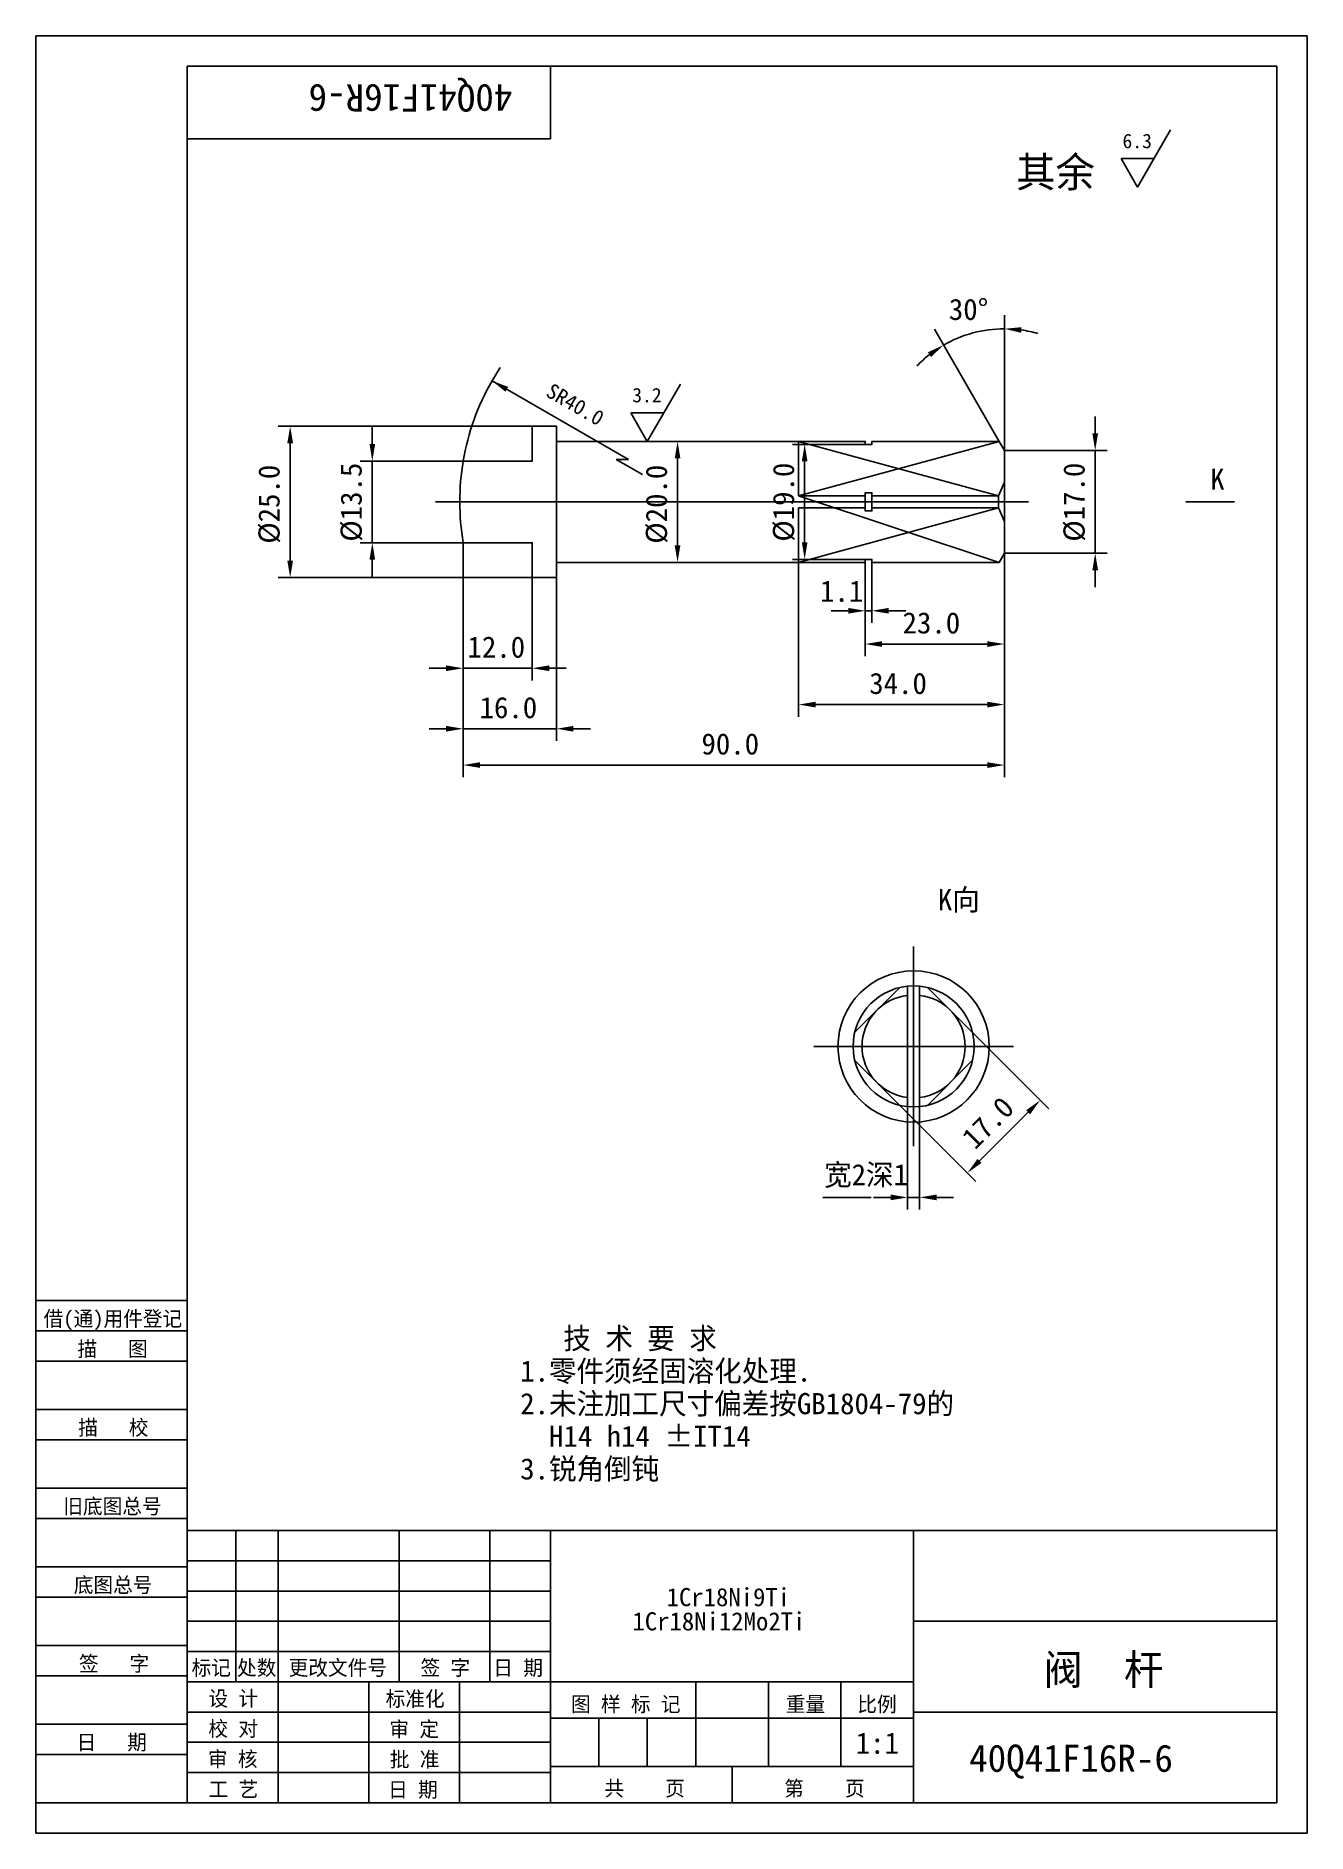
# Model space of a CAD drawing. Header units: metres. Extents: x 0 to 210, y 0 to 297.
import ezdxf

# ---------------------------------------------------------------- set-up
doc = ezdxf.new("R2010")
doc.units = ezdxf.units.M
for name, color, linetype in [('C', 6, 'Continuous'), ('D', 1, 'Continuous'), ('FL', 5, 'Continuous'), ('HA', 5, 'Continuous'), ('T', 7, 'Continuous'), ('TL', 4, 'Continuous')]:
    doc.layers.add(name, color=color, linetype=linetype)

# ---------------------------------------------------------------- blocks, each defined once
blk = doc.blocks.new('TUKUN4')
at = {"layer": 'FL'}
for p, q in [((0, 297), (0, 0)), ((210, 297), (0, 297)), ((210, 0), (210, 297)), ((0, 78), (25, 78)), ((0, 70), (25, 70)), ((0, 65), (25, 65)), ((0, 57), (25, 57)), ((0, 52), (25, 52)), ((33, 25), (33, 50)), ((40, 5), (40, 50)), ((60, 25), (60, 50)), ((75, 25), (75, 50)), ((25, 45), (85, 45)), ((0, 44), (25, 44)), ((0, 39), (25, 39)), ((25, 40), (85, 40)), ((25, 35), (85, 35)), ((0, 31), (25, 31)), ((25, 30), (85, 30)), ((0, 26), (25, 26)), ((70, 5), (70, 25)), ((0, 18), (25, 18)), ((25, 20), (85, 20)), ((25, 15), (85, 15)), ((0, 13), (25, 13)), ((25, 10), (85, 10)), ((0, 0), (210, 0))]:
    blk.add_line(p, q, dxfattribs=at)
at = {"layer": 'TL'}
for p, q in [((25, 5), (25, 292)), ((205, 292), (25, 292)), ((85, 292), (85, 280)), ((205, 5), (205, 292)), ((85, 280), (25, 280)), ((0, 88), (25, 88)), ((0, 83), (25, 83)), ((205, 50), (25, 50)), ((85, 5), (85, 50)), ((145, 5), (145, 50)), ((205, 35), (145, 35)), ((145, 25), (25, 25)), ((55, 5), (55, 25)), ((109, 11), (109, 25)), ((121, 11), (121, 25)), ((133, 11), (133, 25)), ((85, 19), (145, 19)), ((93, 11), (93, 19)), ((101, 11), (101, 19)), ((205, 20), (145, 20)), ((145, 11), (85, 11)), ((115, 5), (115, 11)), ((0, 5), (205, 5))]:
    blk.add_line(p, q, dxfattribs=at)
at = {"layer": 'T'}
for s, p in [('借(通)用件登记', (1.26, 83.76)), ('描   图', (6.86, 78.76)), ('描   校', (6.98, 65.76)), ('旧底图总号', (4.52, 52.76)), ('底图总号', (6.25, 39.76)), ('签   字', (7.1, 26.76)), ('标记', (25.71, 26.07)), ('处数', (33.22, 26.07)), ('更改文件号', (41.75, 26.07)), ('签 字', (63.53, 26.07)), ('日 期', (75.57, 26.07)), ('设 计', (28.5, 20.99)), ('标准化', (57.77, 20.93)), ('图 样 标 记', (88.4, 20.04)), ('重量', (123.88, 20.04)), ('比例', (135.7, 20.04)), ('校 对', (28.48, 15.99)), ('审 定', (58.39, 15.93)), ('日   期', (6.72, 13.76)), ('审 核', (28.41, 10.99)), ('批 准', (58.46, 10.93)), ('共    页', (93.91, 6.13)), ('第    页', (123.62, 6.13)), ('工 艺', (28.52, 5.99)), ('日 期', (58.18, 5.93))]:
    blk.add_text(s, height=2.5, dxfattribs=at).set_placement(p)

msp = doc.modelspace()

# ---------------------------------------------------------------- linework, layer by layer
at = {"layer": 'C'}
for p, q in [((66, 220), (164, 220)), ((145, 146.5), (145, 113.5)), ((128.5, 130), (161.5, 130))]:
    msp.add_line(p, q, dxfattribs=at)
at = {"layer": 'D'}
for p, q in [((187.46, 281.46), (182, 272)), ((182, 272), (179.27, 276.73)), ((179.27, 276.73), (184.73, 276.73)), ((160, 228.5), (160, 250.86)), ((159.13, 230), (148.44, 248.52)), ((75.36, 240), (97.88, 227)), ((106.46, 239.46), (101, 230)), ((101, 230), (98.27, 234.73)), ((98.27, 234.73), (103.73, 234.73)), ((82, 232.5), (40, 232.5)), ((55.57, 229.55), (55.57, 232.35)), ((175, 231.3), (175, 234.1)), ((42, 229.7), (42, 210.3)), ((106, 230), (104, 230)), ((137, 229.5), (125, 229.5)), ((70.57, 226.75), (53.57, 226.75)), ((55.57, 226.75), (55.57, 213.25)), ((97.88, 227), (95.88, 227)), ((95.88, 227), (100.21, 224.5)), ((106, 227.2), (106, 212.8)), ((127, 226.7), (127, 213.3)), ((160, 228.5), (177, 228.5)), ((175, 228.5), (175, 211.5)), ((70.57, 213.25), (53.57, 213.25)), ((70.57, 213.25), (70.57, 174.5)), ((70.57, 213.25), (70.57, 180.5)), ((70.57, 213.25), (70.57, 190.5)), ((160, 211.5), (177, 211.5)), ((160, 211.5), (160, 174.5)), ((160, 211.5), (160, 194.5)), ((160, 211.5), (160, 184.5)), ((55.57, 210.45), (55.57, 207.65)), ((106, 210), (104, 210)), ((137, 210.5), (125, 210.5)), ((126, 210), (126, 184.5)), ((137, 210), (137, 194.5)), ((137, 210), (137, 200)), ((138.1, 210), (138.1, 200)), ((175, 208.7), (175, 205.9)), ((82, 207.5), (40, 207.5)), ((82, 207.5), (82, 190.5)), ((86, 207.5), (86, 180.5)), ((134.2, 202), (131.4, 202)), ((137, 202), (138.1, 202)), ((140.9, 202), (143.7, 202)), ((157.2, 196.5), (139.8, 196.5)), ((67.77, 192.5), (64.97, 192.5)), ((70.57, 192.5), (82, 192.5)), ((84.8, 192.5), (87.6, 192.5)), ((157.2, 186.5), (128.8, 186.5)), ((67.77, 182.5), (64.97, 182.5)), ((70.57, 182.5), (86, 182.5)), ((88.8, 182.5), (91.6, 182.5)), ((73.37, 176.5), (157.2, 176.5)), ((154.74, 132.29), (167.32, 119.7)), ((142.71, 120.26), (155.3, 107.68)), ((144, 120.05), (144, 103.05)), ((146, 120.05), (146, 103.05)), ((155.87, 111.07), (163.93, 119.13)), ((138, 105.05), (130, 105.05)), ((141.2, 105.05), (138.4, 105.05)), ((144, 105.05), (146, 105.05)), ((148.8, 105.05), (151.6, 105.05))]:
    msp.add_line(p, q, dxfattribs=at)
for centre, radius, start, end in [((160, 228.5), 20.1, 90, 120), ((160, 228.5), 20.1, 74.02, 82.01), ((160, 228.5), 20.1, 127.99, 135.98), ((110, 220), 40, 146.32, 150), ((110, 220), 40, 150, 170.28)]:
    msp.add_arc(centre, radius, start, end, dxfattribs=at)
for points in [[(162.76, 247.94), (162.83, 248.87), (160, 248.6)], [(147.37, 244.73), (147.89, 243.95), (149.95, 245.91)], [(78.02, 239), (77.55, 238.2), (75.36, 240)], [(41.53, 229.7), (42.47, 229.7), (42, 232.5)], [(55.11, 229.55), (56.04, 229.55), (55.57, 226.75)], [(105.53, 227.2), (106.47, 227.2), (106, 230)], [(126.53, 226.7), (127.47, 226.7), (127, 229.5)], [(174.53, 231.3), (175.47, 231.3), (175, 228.5)], [(55.11, 210.45), (56.04, 210.45), (55.57, 213.25)], [(105.53, 212.8), (106.47, 212.8), (106, 210)], [(126.53, 213.3), (127.47, 213.3), (127, 210.5)], [(174.53, 208.7), (175.47, 208.7), (175, 211.5)], [(41.53, 210.3), (42.47, 210.3), (42, 207.5)], [(134.2, 202.47), (134.2, 201.53), (137, 202)], [(140.9, 202.47), (140.9, 201.53), (138.1, 202)], [(139.8, 196.97), (139.8, 196.03), (137, 196.5)], [(157.2, 196.97), (157.2, 196.03), (160, 196.5)], [(67.77, 192.97), (67.77, 192.03), (70.57, 192.5)], [(84.8, 192.97), (84.8, 192.03), (82, 192.5)], [(128.8, 186.97), (128.8, 186.03), (126, 186.5)], [(157.2, 186.97), (157.2, 186.03), (160, 186.5)], [(67.77, 182.97), (67.77, 182.03), (70.57, 182.5)], [(88.8, 182.97), (88.8, 182.03), (86, 182.5)], [(73.37, 176.97), (73.37, 176.03), (70.57, 176.5)], [(157.2, 176.97), (157.2, 176.03), (160, 176.5)], [(163.6, 119.46), (164.26, 118.8), (165.91, 121.11)], [(155.54, 111.4), (156.2, 110.74), (153.89, 109.09)], [(141.2, 105.52), (141.2, 104.58), (144, 105.05)], [(148.8, 105.52), (148.8, 104.58), (146, 105.05)]]:
    msp.add_solid(points, dxfattribs=at)
at = {"layer": 'HA'}
for p, q in [((159, 221), (126, 230)), ((126, 221), (159.13, 230)), ((159.13, 210), (126, 221)), ((159, 219), (126, 210))]:
    msp.add_line(p, q, dxfattribs=at)
at = {"layer": 'TL'}
for points in [[(86, 230), (86, 232.5), (82, 232.5), (82, 226.75), (70.57, 226.75, 0.08), (70.57, 213.25), (82, 213.25), (82, 207.5), (86, 207.5), (86, 210)], [(144, 138.44, 0.89), (144, 121.56, 0.89)], [(146, 121.56, 0.89), (146, 138.44, 0.89)]]:
    msp.add_lwpolyline(points, format="xyb", dxfattribs=at)
for points in [[(86, 232.5), (86, 207.5)], [(86, 230), (137, 230), (137, 229.5), (138.1, 229.5), (138.1, 230), (159.13, 230), (160, 228.5)], [(160, 223.23), (159, 221), (138.1, 221), (138.1, 221.5), (137, 221.5), (137, 221), (126, 221), (126, 230)], [(86, 210), (126, 210), (137, 210), (137, 210.5), (138.1, 210.5), (138.1, 210), (159.13, 210), (160, 211.5), (160, 228.5)], [(137, 221.5), (137, 218.5)], [(138.1, 221.5), (138.1, 218.5)], [(159, 221), (159, 219)], [(190, 220), (198, 220)], [(160, 216.77), (159, 219), (138.1, 219), (138.1, 218.5), (137, 218.5), (137, 219), (126, 219), (126, 210)], [(142.71, 139.74), (135.26, 132.29)], [(144, 139.95), (144, 120.05)], [(146, 139.95), (146, 120.05)], [(154.74, 132.29), (147.29, 139.74)], [(135.26, 127.71), (142.71, 120.26)], [(147.29, 120.26), (154.74, 127.71)]]:
    msp.add_lwpolyline(points, dxfattribs=at)
for points in [[(132.5, 130, 1), (157.5, 130, 1)], [(135, 130, 1), (155, 130, 1)]]:
    msp.add_lwpolyline(points, format="xyb", close=True, dxfattribs=at)

# ---------------------------------------------------------------- block references
at = {"layer": 'T'}
msp.add_blockref('TUKUN4', (0, 0), dxfattribs=at)

# ---------------------------------------------------------------- texts
at = {"layer": 'D'}
for s, height, rotation, p in [('40Q41F16R-6', 4.5, 180, (78.71, 289)), ('SR40.0', 2.5, 330, (84.06, 237.57)), ('%%C25.0', 3.5, 90, (40.25, 213.08)), ('%%C13.5', 3.5, 90, (53.82, 213.42)), ('%%C20.0', 3.5, 90, (104.25, 213.08)), ('%%C19.0', 3.5, 90, (125.25, 213.42)), ('%%C17.0', 3.5, 90, (173.25, 213.42)), ('17.0', 3.5, 45, (155.13, 112.8))]:
    msp.add_text(s, height=height, rotation=rotation, dxfattribs=at).set_placement(p)
for s, height, p in [('6.3', 2.38, (179.51, 278.45)), ('其余', 5, (161.94, 272)), ('30%%d', 3.5, (150.82, 250.06)), ('3.2', 2.38, (98.51, 236.45)), ('K', 3.5, (194, 222)), ('1.1', 3.5, (129.54, 203.5)), ('23.0', 3.5, (143.17, 198.25)), ('12.0', 3.5, (71.29, 194.25)), ('34.0', 3.5, (137.67, 188.25)), ('16.0', 3.5, (73.29, 184.25)), ('90.0', 3.5, (109.95, 178.25)), ('K向', 3.5, (149, 152.5)), ('宽2深1', 3.5, (130.21, 107.05)), ('   技 术 要 求', 3.5, (80, 80)), ('1.零件须经固溶化处理.', 3.5, (80, 74.61)), ('2.未注加工尺寸偏差按GB1804-79的', 3.5, (80, 69.22)), ('  H14 h14 %%PIT14', 3.5, (80, 63.83)), ('3.锐角倒钝', 3.5, (80, 58.44)), ('1Cr18Ni9Ti', 3, (104.19, 37.49)), ('1Cr18Ni12Mo2Ti', 3, (98.55, 33.49)), ('阀  杆', 5, (166.45, 24.5)), ('1:1', 3.5, (135.43, 13.11)), ('40Q41F16R-6', 4.5, (154.17, 10.12))]:
    msp.add_text(s, height=height, dxfattribs=at).set_placement(p)

doc.saveas('drawing.dxf')
